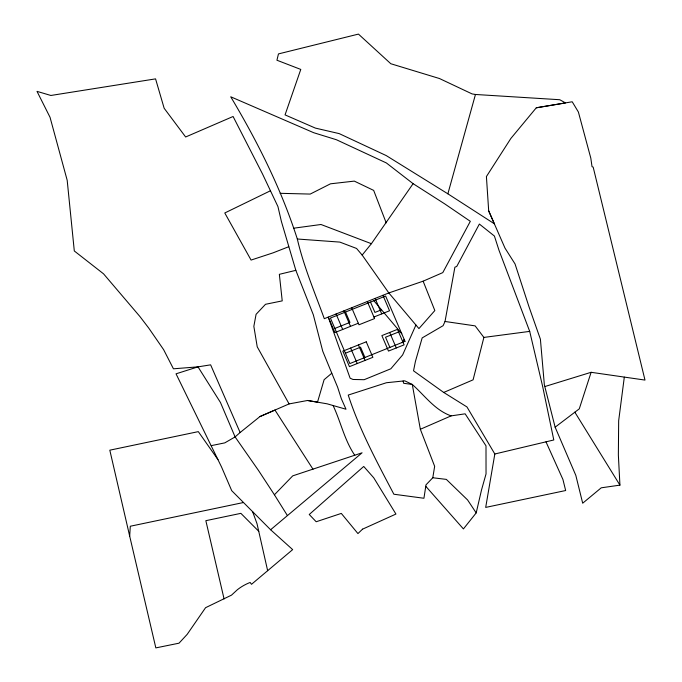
<?xml version="1.0" encoding="UTF-8"?>
<svg xmlns="http://www.w3.org/2000/svg" width="682" height="682" viewBox="0 0 682 682"><rect width="100%" height="100%" fill="white"/><g stroke="black" fill="none" stroke-linecap="round" stroke-linejoin="round"><path stroke-width="1.02" d="M211.198 445.653L224.779 442.874L235.102 436.932L240.124 432.516L210.627 364.844L198.002 366.856L176.033 373.821L221.548 467.008L231.71 490.665L270.609 529.752L292.663 549.615L251.505 584.312L250.158 582.479L249.109 582.871A50.928 49.701 24.5 0 0 237.464 589.649L231.513 595.139L205.572 607.688L187.183 634.354L179.016 643.186L155.837 647.9L129.691 536.163L130.296 526.24L243.5 502.515M624.311 377.146L618.668 420.7L618.361 455.005L619.929 485.132L601.234 487.818L582.692 503.214L575.821 475.371L555.131 427.179L544.355 384.81L540.4 339.201L529.019 306.84L515.046 263.96L504.987 248.086L488.687 210.883L486.411 176.561L510.861 138.455L536.282 107.79L572.215 101.771L578.396 112.036L590.808 158.139L592.036 166.681L593.169 167.099L644.993 380.079L591.115 372.304L545.182 386.447M432.789 477.758L434.656 466.335L420.342 429.276L412.286 384.452L404.784 380.837L386.438 382.73L348.238 395.066C359.371 429.549 377.061 462.2 393.864 494.228L423.931 498.261L426.003 484.834L432.789 477.758L446.326 479.386L467.579 499.94L476.198 512.898L463.419 528.925L425.773 486.292M494.825 453.999L553.793 439.975L542.676 386.583L529.701 331.384L499.019 250.354L494.416 236.049L479.369 224.054L456.735 266.483L454.894 267.173L445.031 321.478L443.112 325.681L422.167 337.914L415.406 361.486L413.531 370.82L443.709 392.448L466.957 406.941L494.825 453.999L485.695 507.408L565.659 490.529L562.931 479.472L545.984 441.834M476.198 512.898L481.501 490.034L486.036 473.922L486.002 445.84L465.15 413.829L451.117 415.875L420.342 429.276M445.031 321.478L475.132 325.877L483.888 337.42L473.086 379.84L443.709 392.448M488.687 210.883L494.339 223.781L447.869 193.816L475.465 94.474L559.752 99.725L565.506 102.922L536.282 107.79M591.115 372.304L579.274 408.85L555.131 427.179M415.926 325.024L402.627 354.938L390.837 368.783L364.145 379.704L352.978 379.465L350.113 378.186L328.272 317.104L334.888 332.586L358.306 323.242M402.192 342.696L404.145 339.346M423.13 281.18L434.835 310.557L418.936 328.588L388.834 292.945L362.168 255.077L371.392 243.696L413.104 183.671L386.362 162.947L336.388 139.725L313.711 132.717L230.712 96.776C257.608 141.822 281.274 188.948 297.318 239.007C303.661 266.415 314.7 292.288 324.291 318.682L388.834 292.945L423.13 281.18L442.797 272.612L470.324 221.318L444.647 203.833L413.104 183.671M287.361 515.49L274.42 494.782L292.74 475.857L362.074 452.805L270.609 529.752M274.42 494.782L258.504 470.478L235.102 436.932L220.457 402.474L198.002 366.856L173.441 368.809L163.637 349.678L148.693 328.016L139.963 316.593L103.562 273.849L74.304 250.967L67.186 180.295L50.033 117.278L37.007 91.362L50.877 95.471L155.564 78.873L164.157 108.267L185.64 136.988L233.091 116.494L262.527 174.004L277.949 206.612L281.368 221.36L295.843 270.336L313.328 314.811L322.765 351.264L331.793 373.216L324.12 379.686L317.497 402.175L307.556 400.479L289.1 403.915L259.944 416.566L240.124 432.516M270.353 190.815L224.779 212.98L251.078 260.072L273.081 252.843L288.725 246.731M259.944 416.566L274.957 410.053L312.995 469.225M334.836 328.434L349.96 322.398L345.527 312.032M381.528 309.807L374.938 312.433L370.505 302.066M373.924 317.011L389.541 310.779L382.917 295.297M345.424 353.208L360.548 347.172L364.981 357.547M399.848 331.495L385.535 337.206L389.959 347.581M295.843 270.336L279.347 274.326L282.229 300.881L265.511 304.291L256.074 314.325L253.849 326.354L257.225 346.823L289.1 403.915M293.712 228.197L320.992 224.497L371.392 243.696M483.888 337.42L529.701 331.384M280.14 193.313L310.208 194.072L330.489 183.816L354.299 181.114L373.668 190.389L386.191 222.852M297.318 239.007L339.832 242.093L356.558 248.453L362.168 255.077M475.465 94.474L472.097 93.92L439.472 78.532L390.82 63.741L358.451 34.1L278.461 53.912L276.935 60.229L300.779 69.428L285.05 114.891L315.408 128.105L339.201 133.612L386.234 155.581L447.869 193.816M307.556 400.479L327.172 403.829L346.004 409.234L341.35 398.757L337.607 387.154L331.793 373.216M451.117 415.875C434.852 410.189 424.716 395.517 412.286 384.452L403.633 383.284L403.122 381.008M258.802 531.355L240.874 513.341L205.845 520.681L224.08 598.941M373.855 300.728L401.758 333.762M354.759 455.252C344.47 440.248 340.804 421.826 333.097 405.534M217.976 459.634L198.309 431.629L109.811 450.18L129.691 536.171M574.832 412.167L619.929 485.132M252.604 511.653L257.02 523.716L267.651 570.698M375.117 298.418L381.732 313.899M389.669 332.475L396.293 347.965M367.308 301.529L374.589 318.562L358.971 324.785L351.69 307.761M343.881 310.873L350.505 326.354M358.442 344.939L365.066 360.42M336.081 313.984L342.696 329.474M350.633 348.05L357.257 363.532M404.989 341.315L349.857 363.574L330.403 318.059L385.628 296.031L404.989 341.315M362.551 529.155L357.939 533.58L341.298 513.41L316.184 521.756L309.244 514.492L363.728 466.454L373.736 477.784L395.935 514.058L362.551 529.155M366.251 341.818L342.833 351.162L349.448 366.652L372.866 357.308L366.251 341.818M397.478 329.363L381.869 335.595L388.484 351.077L404.102 344.845L397.478 329.363"/></g></svg>
